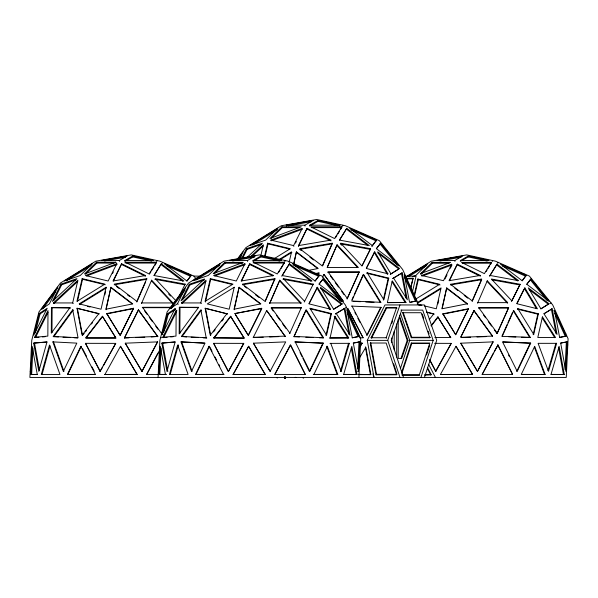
<?xml version="1.0" encoding="UTF-8"?>
<svg xmlns="http://www.w3.org/2000/svg" width="598" height="598" viewBox="0 0 598 598"><rect width="100%" height="100%" fill="white"/><g stroke="black" fill="none" stroke-linecap="round" stroke-linejoin="round"><path stroke-width="0.9" d="M51.45 307.649L51.293 333.191L69.959 307.649L51.45 307.649L70.639 308.037M51.981 332.667L52.131 308.037M176.148 310.549L175.991 336.091L162.753 337.332L176.148 310.549L176.963 310.825M179.34 307.297L179.176 333.923L198.633 307.297L179.34 307.297L198.401 307.678M179.863 333.385L180.02 307.678M285.44 376.942L285.425 378.452L284.566 378.459L284.573 376.755M284.566 378.459L284.723 376.875M285.283 378.527L285.291 376.822M146.779 278.631L136.852 301.385L114.263 284.125L146.779 278.631L146.764 279.281L114.248 284.775M265.355 301.19L274.931 278.631L242.414 284.125L265.004 301.385L274.931 278.631M450.511 284.289L472.181 300.846L481.696 279.019L450.511 284.289L450.496 284.94L481.682 279.67L472.166 301.489M357.724 368.667L359.002 341.944L359.906 341.884L358.494 371.373L357.589 371.433M358.897 377.435L360.751 338.722L345.367 304.95L322.038 276.082L288.057 261.162L259.397 254.898L223.981 261.162L188.557 283.056L167.111 311.932L159.905 340.367L158.051 377.435M565.028 369.586L566.351 341.944L567.255 341.884L565.843 371.373L560.692 343.132L567.255 341.884M30.737 374.468L32.143 346.332L37.278 374.468L30.737 374.468L37.368 374.408M31.642 374.408L32.965 348.088M159.793 374.408L166.341 374.408L165.429 374.468L160.294 346.332L158.889 374.468L159.793 374.408L161.109 348.088M124.818 261.438L124.877 260.526L132.801 255.996L153.537 260.526L124.877 260.526M125.61 260.982L132.741 256.901L132.801 255.996M252.969 261.438L253.029 260.526L260.952 255.996L281.688 260.526L253.029 260.526M253.761 260.982L260.885 256.901L260.952 255.996M309.674 226.104L309.734 225.192L318.054 220.43L339.836 225.192L339.776 226.104M310.429 225.67L317.994 221.335L318.054 220.43M460.318 261.438L460.378 260.526L468.301 255.996L489.037 260.526L460.378 260.526M461.11 260.982L468.241 256.901L468.301 255.996M125.109 263.053L125.221 262.201L156.444 262.201L156.332 263.053L126.029 263.053M253.26 263.053L253.373 262.201L284.596 262.201L281.06 268.539M340.815 229.198L341.906 226.784L310.683 226.784L334.574 238.542L341.906 226.784M156.803 261.438L156.997 260.526M284.954 261.438L285.149 260.526M320.864 221.335L321.066 220.43M342.647 226.104L342.848 225.192M492.304 261.438L492.505 260.526M325.992 335.523L330.858 313.913L331.427 313.561L309.914 308.254L326.553 335.172L331.427 313.561M334.947 316.252L330.081 337.863L348.679 337.863L334.947 316.252L334.222 316.484M383.296 300.106L388.169 278.496L388.737 278.145L383.864 299.755L367.224 272.83L366.656 273.181L388.169 278.496M537.811 314.159L533.169 334.738L533.737 334.387L538.372 313.808L517.898 308.755L517.33 309.106L537.811 314.159L538.372 313.808M73.248 303.522L72.664 302.939L77.897 280.185L53.364 302.939L53.947 303.522L77.792 281.396M82.15 278.631L76.918 301.385L104.844 284.125L82.15 278.631L82.546 279.281L105.241 284.775M77.523 301.123L82.546 279.281M104.814 294.829L105.622 291.316M110.951 287.257L105.913 309.211L132.734 303.896L110.951 287.257L106.033 309.757M201.399 303.522L200.808 302.939L206.041 280.185L181.515 302.939L182.098 303.522L205.944 281.396M210.302 278.631L205.069 301.385L232.996 284.125L210.302 278.631L210.698 279.281L205.465 302.035M239.103 287.257L234.065 309.211L260.885 303.896L239.103 287.257L234.184 309.757M260.84 255.69L263.352 244.761L250.405 256.774M264.682 255.951L267.605 243.207L290.299 248.708L274.011 258.777M265.078 256.602L268.009 243.857L267.605 243.207M289.126 262.373L291.547 251.84L278.877 259.667M293.596 264.129L296.414 251.84L318.196 268.48L307.469 270.602M293.91 263.8L296.414 251.84M410.602 287.668L413.076 278.234L406.685 278.347M410.624 288.901L413.076 278.234M412.343 292.317L416.073 276.082L405.1 276.276M414.122 295.39L417.89 279.019L439.657 284.289L416.021 298.895M414.526 296.04L418.294 279.67L417.89 279.019M437.885 303.889L438.715 300.256M446.699 287.9L441.9 308.792L467.434 303.739L446.699 287.9L442.228 308.433M39.214 313.561L33.735 335.172L47.197 308.254L39.214 313.561L40.051 313.913L46.584 309.57M35.26 332.824L40.051 313.913M163.022 334.738L162.185 334.387L167.403 313.808L174.997 308.755L175.834 309.106L168.24 314.159L163.703 332.054M41.322 374.468L49.499 344.986L59.957 374.468L41.322 374.468L42.069 374.423L50 345.838M169.473 374.468L177.651 344.986L188.108 374.468L169.473 374.468L170.221 374.423L178.398 344.941M340.651 370.536L348.514 343.379L349.269 343.334L341.144 371.365L340.397 371.41M548 370.536L555.871 343.379L556.618 343.334L548.501 371.365L538.11 343.334L556.618 343.334M129.041 337.833L124.414 338.012L138.459 309.809L157.82 336.435L151.257 336.966M124.414 338.012L138.459 309.809M266.678 310.549L285.164 336.368L266.678 310.549L253.201 337.616M341.428 301.093L343.282 301.018L323.922 274.392L343.192 301.295M460.961 336.801L474.035 310.549L492.603 336.091L460.639 337.332L474.035 310.549M400.391 368.607L409.72 340.367L400.458 313.561M401.692 372.135L411.304 343.02L429.835 343.02L419.348 374.782L401.744 374.782M401.871 373.473L411.775 343.469L411.304 343.02M426.524 354.943L429.73 345.233M420.932 377.435L433.169 340.367L422.719 310.108L400.862 310.108M424.453 377.435L436.69 340.367L424.453 304.95L384.963 304.95L367.254 340.367L374.019 377.435L372.853 373.9M386.659 338.214L386.188 337.743L396.609 307.566L386.151 307.566L371.059 337.743L371.53 338.214L386.622 308.037L397.079 308.037M391.72 323.555L392.617 320.969M399.98 377.435L387.743 340.367L399.98 304.95M401.714 310.108L391.256 340.367L403.493 377.435M400.974 358.419L407.208 340.367L399.217 317.232M399.374 315.52L407.956 340.367L401.721 358.419L398.231 358.419L398.231 319.25M151.63 280.185L151.406 280.768L172.702 303.522L172.927 302.939L151.63 280.185L141.479 303.522L141.704 302.939L172.927 302.939M279.782 280.185L269.631 303.522L279.782 280.185L301.078 302.939L300.854 303.522L279.558 280.768M327.308 267.261L337.093 244.761L358.381 267.523L327.166 267.523L337.093 244.761M477.765 302.633L507.709 302.633L487.288 280.806L487.064 281.389L507.485 303.216M154.127 275.521L161.296 263.755L183.885 281.015L153.963 275.521L161.296 263.755M281.793 276.298L289.447 263.755L312.036 281.015L282.114 275.521L289.447 263.755M339.589 240.097L346.758 228.339L369.347 245.599L339.425 240.097L346.758 228.339M489.971 275.431L489.65 276.216L497.005 264.152L518.675 280.709L489.971 275.431L497.005 264.152M136.837 302.035L145.665 281.808M322.666 265.774L332.226 243.857L299.703 249.359L301.16 250.472M477.54 303.216L487.288 280.806M162.252 263.21L162.626 262.358M187.951 274.489L188.325 273.637M497.753 263.21L498.127 262.358M523.452 274.489L523.826 273.637M301.317 307.649L289.679 333.579L289.94 333.191L271.372 307.649L271.111 308.037L301.056 308.037L301.317 307.649L271.372 307.649M299.426 336.958L293.962 336.711L297.296 329.229M298.043 327.562L300.263 322.569M301.003 320.902L305.085 311.752M293.962 336.711L306.273 309.809L323.533 337.735L319.444 337.848M359.219 271.873L347.094 298.888L359.219 271.873L327.996 271.873L347.356 298.499M352.013 299.628L353.5 296.302M354.24 294.635L363.136 274.669L380.395 302.595L380.844 302.319L363.584 274.392L351.721 301.018L380.844 302.319M497.028 333.579L508.666 307.649L478.721 307.649L497.289 333.191L497.028 333.579L494.299 329.819M497.289 333.191L508.666 307.649M507.186 324.452L501.879 336.368L530.254 337.332L513.704 310.549L513.256 310.825L529.806 337.616L530.254 337.332M507.941 322.748L512.493 312.53M502.327 336.091L513.704 310.549M67.395 374.468L80.842 346.332L95.441 374.468L67.395 374.468L94.992 374.408M67.858 374.408L81.298 346.272M195.546 374.468L208.994 346.332L209.45 346.272L196.009 374.408L195.546 374.468L224.048 374.408L196.009 374.408M323.346 343.132L295.21 341.884L309.854 371.373L323.346 343.132L322.89 343.192L309.398 371.433L302.887 358.322M327.353 346.332L313.905 374.468L337.78 374.468L327.353 346.332L326.725 346.272L337.152 374.408L337.78 374.468M516.747 371.433L530.239 343.192L530.695 343.132L517.21 371.373L502.559 341.884L530.695 343.132M61.033 284.125L52.407 301.385L76.933 278.631L61.033 284.125L61.661 284.775L75.886 279.857M34.609 337.332L47.997 310.549L47.84 336.091L34.609 337.332L38.945 337.279M53.85 300.39L61.661 284.775M35.417 337.616L47.997 312.448M116.767 263.755L108.133 281.015L85.439 275.521L116.767 263.755L117.029 264.54L86.575 275.977M112.506 273.578L113.328 271.941M145.523 275.521L121.633 263.755L113 281.015L145.523 275.521L145.561 276.298M113.456 280.978L121.633 263.755M133.563 308.254L120.101 335.172L106.743 313.561L133.563 308.254L120.183 335.523L106.743 313.561M178.57 297.273L185.141 284.125L155.218 278.631L175.887 300.719M162.185 334.387L174.997 308.755M177.509 303.739L185.425 287.9L169.907 308.792L177.509 303.739L178.249 304.285M189.282 284.289L181 300.846L204.531 279.019L189.282 284.289L189.902 284.94L204.307 279.961M162.753 337.332L163.568 337.616L176.552 311.64M182.457 299.837L189.902 284.94M239.828 258.493L243.154 251.84L237.72 259.158M241.562 258.568L246.496 248.708L262.395 243.207L246.72 257.745M242.601 258.396L247.116 249.359L261.341 244.44M249.785 263.755L241.151 281.015L273.675 275.521L249.785 263.755L241.599 280.978M293.857 246.376L293.596 245.599L302.229 228.339L270.901 240.097L271.163 240.882M295.502 243.094L296.324 241.45M298.462 245.599L307.095 228.339L330.986 240.097L298.462 245.599L298.499 246.376L307.095 228.339M304.285 302.035L313.292 284.125L283.37 278.631L282.996 279.281L312.918 284.775L313.292 284.125M318.211 274.467L319.026 272.83L315.452 273.54M308.972 303.612L317.403 287.257L330.597 309.211L309.084 303.896L317.403 287.257M322.606 277.128L323.922 274.392M362.007 265.796L370.603 248.708L340.681 243.207L361.977 265.968L370.603 248.708M366.282 268.196L374.714 251.84L387.908 273.787L387.377 274.34L374.184 252.386M374.714 251.84L366.395 268.48L387.908 273.787M366.716 335.336L380.679 307.409L381.143 307.35L367.179 335.276L352.02 306.049M444.949 279.004L447.02 274.871M450.331 268.248L451.991 264.936L422.801 275.895M480.254 275.431L457.335 264.152L449.061 280.709L480.254 275.431L480.291 276.216M449.509 280.664L457.335 264.152M455.654 334.738L468.391 308.755L442.856 313.808L455.654 334.738L468.391 308.755M511.469 301.489L520.125 284.289L491.421 279.019L511.851 300.846L520.125 284.289M516.829 303.455L523.915 289.283M524.865 287.9L516.941 303.739L537.415 308.792L524.865 287.9L524.334 288.445L536.421 308.568M141.935 371.433L157.558 341.884L141.935 371.433L125.259 343.192L142.04 371.373M159.89 349.897L146.674 374.423L157.879 353.134M274.826 374.423L290.336 344.941L305.264 374.468L290.628 344.986L274.826 374.423L305.264 374.468M477.436 371.433L493.058 341.884L477.436 371.433L460.759 343.192L477.54 371.373M494.24 351.497L497.977 344.986L482.175 374.423L493.38 353.134M102.512 367.404L100.023 371.365L115.72 343.379L109.995 353.792M103.394 365.804L109.113 355.391M104.942 374.468L120.504 346.272L137.129 374.408L104.942 374.468L137.129 374.408M228.174 371.365L213.636 343.334L243.864 343.379L228.458 371.41L243.58 343.334M233.093 374.468L248.656 346.272L265.28 374.408L233.093 374.468L265.176 374.468L248.559 346.332M233.19 374.408L248.656 346.272M347.057 310.19L347.946 308.568L363.106 337.788L359.435 337.788M435.523 371.365L451.221 343.379L435.815 371.41L429.536 359.824M440.442 374.468L456.012 346.272L472.629 374.408L440.442 374.468L472.629 374.408M185.141 284.125L184.767 284.775L154.845 279.281M186.957 281.112L191.091 275.521L164.301 263.755L186.897 281.015L191.091 275.521M315.109 281.112L319.242 275.521L292.452 263.755L315.041 281.015L319.242 275.521M372.352 245.599L371.896 246.376L376.553 240.097L349.763 228.339L372.352 245.599L376.553 240.097M522.189 280.828L526.173 275.431L500.474 264.152L522.144 280.709L526.173 275.431M360.16 346.227L362.022 343.103L360.445 346.406M359.794 357.395L365.849 347.206L370.857 374.632L358.815 374.632M156.444 262.201L149.111 273.966L125.221 262.201M149.485 274.026L150.95 271.679M151.929 270.109L153.888 266.97M154.867 265.407L155.839 263.838M284.596 262.201L277.263 273.966L253.373 262.201M278.616 272.464L280.081 270.109M335.433 237.825L336.906 235.47M337.877 233.908L339.35 231.553M486.144 271.485L487.086 269.975M488.02 268.472L489.433 266.215M490.367 264.712L491.302 263.21L462.269 263.21M53.244 336.435L72.702 309.809L73.292 310.085L53.827 336.711L53.244 336.435L78.039 337.735L72.702 309.809M186.576 336.958L181.396 336.435L200.853 309.809L206.19 337.735L206.773 338.012L203.103 337.818M181.979 336.711L201.444 310.085M42.667 309.024L55.711 291.465M171.2 308.598L185.059 289.94M237.07 259.48L245.868 247.639L281.292 225.745L316.708 219.473L345.367 225.745L379.349 240.665L402.678 269.526L418.062 303.298M238.998 258.971L241.173 256.049M194.118 280.006L195.165 278.631M319.003 284.087L323.316 278.631L341.705 301.385L319.115 284.125L323.316 278.631M376.314 248.671L380.627 243.207L399.015 265.968L376.426 248.708L380.627 243.207M526.703 284.282L530.86 279.019L548.501 300.846L526.831 284.289L530.86 279.019M83.122 334.805L84.236 333.363M85.357 331.92L86.471 330.485M91.494 323.996L92.608 322.561M102.393 316.252L85.649 337.863L115.75 337.863L102.393 316.252L115.549 337.324M102.669 316.484L85.925 338.094L116.027 338.094M227.023 313.561L210.279 335.172L205.136 308.254L227.457 313.913L205.136 308.254M213.508 331.92L215.183 329.76M221.88 321.119L223.555 318.958M213.8 337.863L230.544 316.252L244.178 338.094L213.8 337.863L244.178 338.094M214.077 338.094L230.821 316.484M429.229 319.691L433.782 313.808L426.538 312.051M431.009 325.731L437.841 316.91L450.84 337.713M431.293 325.955L438.117 317.142M402.626 312.724L403.097 312.261L411.738 337.272L411.275 337.743L402.626 312.724L421.164 312.724L429.805 337.743L411.275 337.743M429.805 337.743L430.276 337.272L411.738 337.272M424.55 375.058L431.18 374.699L427.338 367.292M115.803 262.201L96.51 262.201L84.482 273.966L115.803 262.201L116.109 263.053M85.417 274.198L96.809 263.053L114.27 263.053M219.862 264.152L208.321 275.431L193.072 280.709L220.4 263.755M224.758 262.358L213.224 273.637L243.266 262.358L224.758 262.358L225.065 263.21L214.166 273.862M281.972 226.784L269.945 238.542L301.265 226.784L281.972 226.784L282.271 227.629L271.507 238.154M420.573 273.637L432.115 262.358L450.623 262.358L420.573 273.637L420.88 274.489L432.414 263.21L449.068 263.21M376.03 374.782L396.646 374.782L386.159 343.02L370.229 343.02L376.03 374.782L376.501 374.326L397.117 374.326M251.676 256.729L263.255 245.98M333.714 309.271L342.191 303.896L320.416 287.257L333.602 309.211L342.191 303.896M390.913 273.787L377.727 251.84L399.501 268.48L390.247 274.34L398.836 269.025L377.786 252.939M540.958 308.882L549.061 303.739L528.326 287.9L540.884 308.792L549.061 303.739M550.377 303.522L551.094 302.939M66.363 280.843L91.188 265.497M79.504 304.449L106.422 287.81M252.595 244.941L277.42 229.602M195.92 280.028L219.556 265.422M280.006 259.726L291.884 252.386M344.882 308.254L335.508 313.913L344.882 308.254L350.024 335.172L336.293 313.561M402.192 272.83L392.811 278.496L402.192 272.83L407.335 299.755L393.604 278.145M406.147 276.732L431.33 261.162L466.754 254.898L495.406 261.162L529.387 276.082L552.716 304.95L568.1 338.722L566.246 377.435L29.9 377.435L31.754 340.367L38.96 311.932L60.413 283.056L95.829 261.162L131.246 254.898L159.905 261.162L193.887 276.082L200.367 276.171M406.812 276.702L427.757 263.755L415.73 275.521L412.381 276.68M408.845 276.523L426.688 265.497M417.015 302.775L441.085 287.9L436.293 308.792L424.52 305.937M417.352 303.328L440.651 288.924M543.941 313.703L552.163 308.755L557.059 334.387L543.986 313.808L552.163 308.755M120.504 346.272L137.024 374.468M253.41 343.192L285.709 341.884L270.087 371.433L253.41 343.192L270.184 371.373M456.012 346.272L472.525 374.468M119.271 260.526L127.187 255.996L101.563 260.526L119.271 260.526L119.428 261.438M286.263 225.192L304.868 225.192L313.188 220.43L286.263 225.192L286.427 226.104M247.423 260.526L255.339 255.996L229.714 260.526L247.423 260.526L247.579 261.438M454.772 260.526L462.695 255.996L437.063 260.526L454.772 260.526L454.936 261.438M345.592 307.678L346.436 307.297M415.027 298.888L415.872 298.499M565.073 334.304L565.917 333.923M272.03 240.553L302.483 229.124M214.719 275.977L245.173 264.54M421.687 275.431L451.729 264.152L443.447 280.709L421.687 275.431L421.941 276.216M410.392 302.267L416.358 301.018L404.226 274.392L409.555 302.319L416.358 301.018M352.229 337.848L359.047 336.435L346.915 309.809L352.252 337.735L359.047 336.435M553.636 310.825L554.503 310.549L566.134 336.091L565.267 336.368L554.765 313.3M387.594 302.678L405.99 302.446L392.258 280.836L387.392 302.446L405.99 302.446M329.349 338.094L348.679 337.863M106.825 313.913L133.646 308.605M316.424 273.712L319.108 273.181M234.894 313.561L261.715 308.254L248.252 335.172L234.894 313.561L261.797 308.605L248.334 335.523L235.455 314.683M442.939 314.159L468.466 309.106M353.254 343.035L359.002 341.944M359.906 341.884L353.343 343.132L358.494 371.373M566.134 336.091L559.616 337.332L554.503 310.549M559.571 337.459L564.452 336.524M560.61 343.035L566.351 341.944M288.221 225.782L311.551 221.649M104.471 260.952L125.52 257.222M232.615 260.952L254.584 257.058M439.971 260.952L461.021 257.222M242.399 284.775L274.916 279.281M42.473 336.951L45.119 336.696M33.667 343.132L47.003 341.884L38.825 371.373L33.667 343.132L46.958 342.026M163.568 337.616L167.096 337.279M170.624 336.951L173.271 336.696M161.819 343.132L175.154 341.884L166.969 371.373L161.819 343.132L175.109 342.026M124.496 337.735L157.82 336.435M135.522 337.578L144.776 337.22M253.29 337.332L285.246 336.091M254.113 337.578L263.247 337.22M269.638 336.973L278.773 336.614M125.259 343.192L157.558 341.884M461.469 337.578L470.596 337.22M476.987 336.973L486.122 336.614M460.759 343.192L493.058 341.884M406.251 278.892L412.642 278.78M309.734 225.192L339.836 225.192M282.271 227.629L299.725 227.629M311.483 227.629L341.787 227.629M254.18 263.053L284.484 263.053M225.065 263.21L242.646 263.21M327.734 272.262L358.957 272.262M53.364 302.939L72.664 302.939M181.515 302.939L200.808 302.939M269.855 302.939L301.078 302.939M170.998 307.297L142.533 307.297L161.894 333.923M142.272 307.678L170.736 307.678M478.46 308.037L508.412 308.037M434.843 337.489L450.556 337.489L437.841 316.91M371.059 337.743L386.188 337.743M367.254 340.367L387.743 340.367M407.208 340.367L407.956 340.367M409.72 340.367L433.169 340.367M360.198 343.103L362.022 343.103M100.023 371.365L85.484 343.334L115.72 343.379M330.006 343.379L349.269 343.334M360.482 343.282L362.298 343.282M434.596 343.334L451.221 343.379M411.775 343.469L429.386 343.469M313.285 374.408L337.152 374.408M343.693 374.408L356.939 374.468L351.803 346.332L343.648 374.468L356.939 374.468M358.307 374.326L370.857 374.632M521.553 374.408L545.129 374.468L534.702 346.332L521.254 374.468L545.129 374.468M551.042 374.408L564.288 374.468L559.152 346.332L551.005 374.468L564.288 374.468M146.674 374.423L165.429 374.468M482.175 374.423L512.621 374.468L497.977 344.986M424.924 374.699L431.18 374.699M402.215 375.238L419.826 375.238M353.097 301.377L360.377 301.698M365.834 301.945L374.027 302.311M351.557 306.109L381.143 307.35M508.397 336.659L515.842 336.988M521.426 337.242L528.879 337.571M503.008 341.981L530.239 343.192M294.41 336.435L323.533 337.735M305.795 337.242L313.075 337.564M294.747 341.944L322.89 343.192M566.874 344.941L567.801 344.986M358.112 374.423L359.039 374.468M30.206 371.365L31.133 371.41M181.396 336.435L206.19 337.735M191.166 337.197L198.514 337.578M181.022 341.884L204.979 343.132L191.487 371.373L181.022 341.884L204.68 343.147M53.827 336.711L58.425 336.958M63.014 337.197L70.362 337.578M74.032 337.773L77.71 337.967M52.871 341.884L76.828 343.132L63.336 371.373L52.871 341.884L53.499 341.944L63.964 371.433M284.715 378.392L285.425 378.452M512.621 374.468L497.693 344.941M363.106 337.788L347.662 308.523M213.636 343.334L228.458 371.41M85.484 343.334L100.307 371.41M370.229 249.359L340.307 243.857L341.555 245.195M491.945 279.834L519.752 284.94M317.994 221.335L337.96 225.7M468.241 256.901L487.168 261.042M260.885 256.901L279.819 261.042M132.741 256.901L151.668 261.042M270.901 240.097L293.596 245.599M418.294 279.67L440.061 284.94M268.009 243.857L289.798 249.134M417.269 304.18L421.799 305.279M418.518 304.95L420.327 305.384M426.972 312.403L434.223 314.159M210.698 279.281L232.487 284.558M87.383 306.355L90.006 306.998M76.985 308.254L98.872 313.561L82.128 335.172L76.985 308.254L99.305 313.913M367.224 272.83L388.737 278.145M310.242 308.822L330.858 313.913M160.638 337.489L161.535 337.713M167.403 313.808L168.24 314.159M502.499 266.028L525.709 276.216M350.974 229.856L376.097 240.882M293.663 265.273L318.786 276.298M166.356 265.639L190.635 276.298M303.687 378.063L303.111 378.063M295.823 377.368L295.248 377.368M457.373 264.936L479.469 275.813M307.133 229.124L331.023 240.882M249.822 264.54L272.89 275.895M121.671 264.54L144.738 275.895M529.14 289.582L548.396 304.285M496.684 264.936L517.629 280.94M454.824 288.251L457.717 290.456M464.22 295.419L467.83 298.185M446.818 288.445L467.546 304.285M346.429 229.124L367.568 245.262M309.906 257.147L313.554 259.936M296.533 252.386L317.583 268.472M289.118 264.54L310.982 281.239M320.476 288.363L341.525 304.449M244.582 286.449L246.772 288.116M255.51 294.799L259.158 297.58M239.222 287.81L260.279 303.889M160.974 264.54L182.831 281.239M116.431 286.449L119.346 288.67M127.367 294.799L129.549 296.466M111.071 287.81L132.128 303.889M386.151 307.566L386.622 308.037M246.496 248.708L247.116 249.359M336.868 245.344L357.537 267.433M283.37 278.631L304.666 301.385M168.621 294.007L170.497 296.01M532.968 281.471L534.119 282.899M535.262 284.319L536.413 285.739M547.91 299.964L549.061 301.385M530.224 279.67L547.297 300.787M379.992 243.857L397.236 265.191M322.681 279.281L340.501 301.325M193.887 276.082L196.219 278.967M483.378 314.795L485.561 317.8M488.289 321.56L491.571 326.067M473.945 310.825L492.513 336.368M330.425 275.955L333.108 279.655M335.261 282.615L338.49 287.055M341.712 291.488L343.865 294.448M271.656 308.785L273.293 311.042M276.575 315.55L279.849 320.057M282.577 323.81L285.859 328.317M144.424 310.639L147.115 314.339M149.261 317.291L152.49 321.731M155.719 326.172L157.865 329.132M138.377 310.085L157.737 336.711M542.192 317.897L554.78 337.713M392.019 281.83L405.265 302.678M334.708 317.254L347.954 338.094M517.898 308.755L533.737 334.387M442.856 313.808L455.571 334.387M305.825 310.085L323.084 338.012M230.544 316.252L243.902 337.863M316.873 287.81L330.066 309.757M429.827 359.869L435.815 371.41M428.594 364.257L435.434 377.435M427.398 368.473L430.814 375.058M354.928 312.605L355.765 314.227M357.873 318.286L359.981 322.344M209.883 347.102L212.028 351.235M215.033 357.028L216.753 360.34M218.898 364.481L219.758 366.133M208.994 346.332L223.592 374.468M82.591 348.754L86.456 356.199M92.032 366.963L94.178 371.096M508.606 355.048L509.421 356.685M300.039 352.588L302.072 356.685M404.495 277.166L415.49 301.295M347.184 312.582L358.18 336.711M534.395 347.124L544.509 374.408M330.761 343.334L341.144 371.365M432.115 262.358L432.414 263.21M181.643 341.944L192.108 371.433M96.51 262.201L96.809 263.053M422.233 313.98L423.72 318.293M428.19 331.24L429.087 333.826M393.626 363.741L396.825 373.444M551.371 309.106L556.095 333.819M401.408 273.181L406.206 298.312M344.097 308.605L349.068 334.626M205.57 308.605L210.713 335.523M77.426 308.605L82.561 335.523M558.472 347.176L563.443 374.408M370.708 342.564L376.501 374.326M365.348 346.892L370.349 374.326M351.288 348.088L356.094 374.408M162.663 343.192L167.814 371.433M34.512 343.192L39.498 370.521M304.868 225.192L305.025 226.104M396.713 323.937L396.713 357.141M394.209 331.314L394.209 349.763M391.937 337.9L391.937 342.564M542.431 316.91L537.796 337.489L555.505 337.489L542.431 316.91M106.085 287.257L101.047 309.211L79.16 303.896L106.085 287.257M234.237 287.257L229.198 309.211L207.312 303.896L234.237 287.257M332.241 243.207L322.315 265.968L299.725 248.708L332.241 243.207M57.692 287.257L49.372 303.896L41.389 309.211L57.692 287.257M244.918 263.755L236.285 281.015L213.591 275.521L244.918 263.755M491.421 262.358L484.387 273.637L461.477 262.358L491.421 262.358M92.256 263.755L80.229 275.521L64.33 281.015L92.256 263.755M277.711 228.339L265.684 240.097L249.785 245.599L277.711 228.339M276.844 377.697L277.562 377.764L276.844 377.697"/></g></svg>
